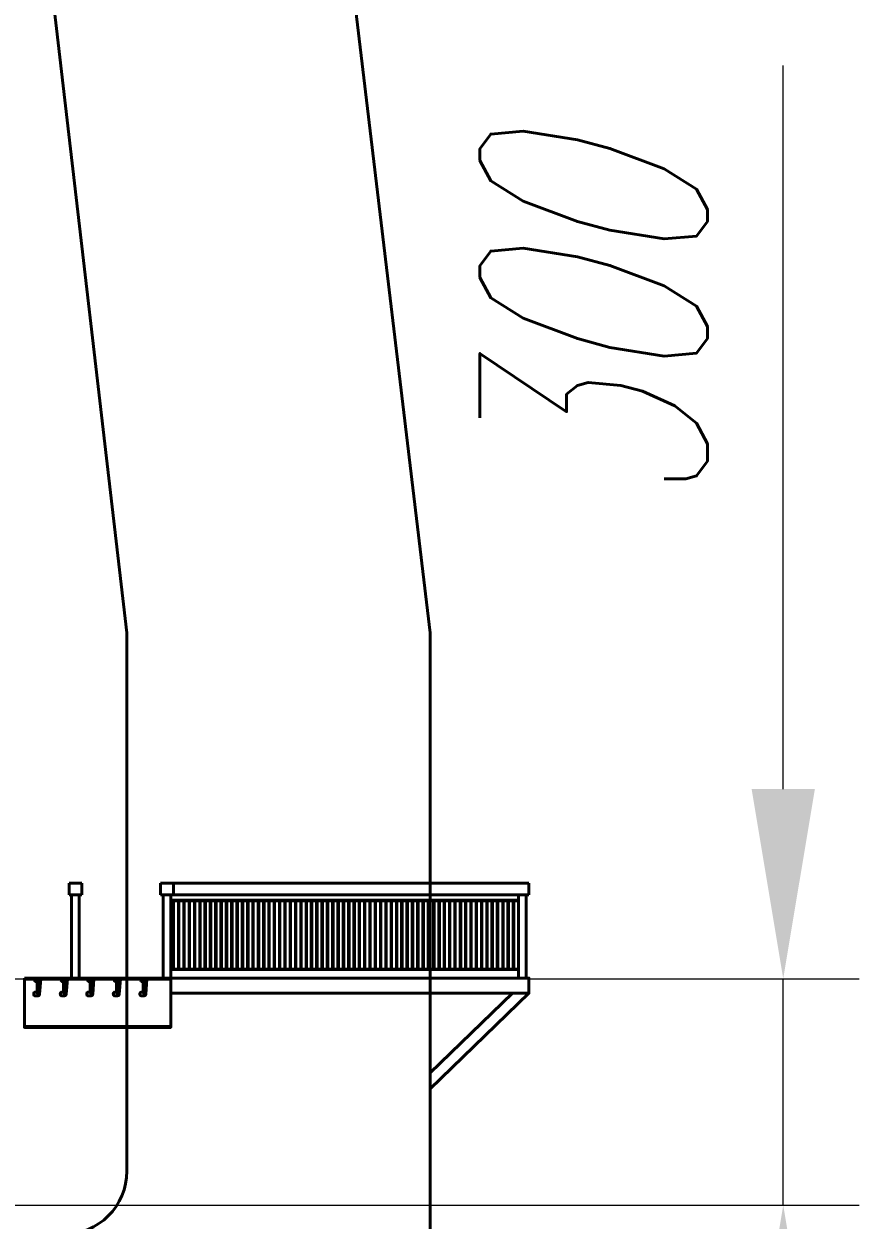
# Model space of a CAD drawing. Header units: millimetres. Extents: x 82 to 1107, y 39 to 638.
# Drawn here: x 1072.82 to 1083.83, y 465.76 to 481.53 of the extents above; entities that cross this region are included whole.
import ezdxf

# ---------------------------------------------------------------- set-up
doc = ezdxf.new("R2010")
doc.units = ezdxf.units.MM
doc.layers.add('dim', color=4, linetype='Continuous', lineweight=25)
doc.layers.add('elevation', color=250, linetype='Continuous', lineweight=40)
doc.styles.add('text-razm', font='simplex.shx', dxfattribs={"width": 0.6, "oblique": 15})
doc.dimstyles.new('razm-001', dxfattribs={"dimtxt": 3, "dimasz": 2.5, "dimexe": 1, "dimexo": 0, "dimgap": 1, "dimtad": 1, "dimdec": 0, "dimlfac": 100, "dimzin": 1, "dimtxsty": 'text-razm', "dimcen": 2.5, "dimclrd": 256, "dimclre": 256, "dimclrt": 7, "dimaunit": 1, "dimadec": 0, "dimazin": 2, "dimtfac": 1, "dimtdec": 0, "dimtmove": 0, "dimatfit": 3, "dimfxl": 1, "dimlwd": 20, "dimlwe": 20, "dimarcsym": 0})

# ---------------------------------------------------------------- blocks, each defined once
blk = doc.blocks.new('*D56')
at = {"layer": 'Defpoints', "color": 0, "transparency": 16777216}
for p in [(1067.735, 468.939), (1082.83, 468.939), (1067.797, 465.953)]:
    blk.add_point(p, dxfattribs=at)
at = {"layer": 'dim', "lineweight": 20, "transparency": 16777216}
for p, q in [((1082.83, 471.439), (1082.83, 480.98)), ((1067.735, 468.939), (1083.83, 468.939)), ((1082.83, 465.953), (1082.83, 468.939)), ((1067.797, 465.953), (1083.83, 465.953)), ((1082.83, 463.453), (1082.83, 460.953))]:
    blk.add_line(p, q, dxfattribs=at)
at = {"layer": 'dim', "transparency": 16777216}
for points in [[(1082.413, 471.439), (1083.247, 471.439), (1082.83, 468.939)], [(1082.413, 463.453), (1083.247, 463.453), (1082.83, 465.953)]]:
    blk.add_solid(points, dxfattribs=at)
at = {"layer": 'dim', "color": 7, "transparency": 16777216, "insert": (1080.33, 477.459), "char_height": 3, "attachment_point": 5, "rotation": 90, "style": 'text-razm'}
blk.add_mtext('300', dxfattribs=at)

msp = doc.modelspace()

# ---------------------------------------------------------------- linework, layer by layer
at = {"layer": 'elevation'}
for p, q in [((1063.37, 597.318), (1078.176, 473.5)), ((1061.39, 583.186), (1074.176, 473.5)), ((1074.176, 473.5), (1074.176, 466.403)), ((1078.176, 473.5), (1078.176, 465.203)), ((1073.413, 470.199), (1073.583, 470.199)), ((1073.413, 470.046), (1073.413, 470.199)), ((1073.583, 470.199), (1073.583, 470.046)), ((1074.789, 470.199), (1074.618, 470.199)), ((1074.618, 470.199), (1074.618, 470.046)), ((1074.789, 470.046), (1074.789, 470.199)), ((1079.306, 470.199), (1074.789, 470.199)), ((1079.476, 470.199), (1079.306, 470.199)), ((1079.476, 470.046), (1079.476, 470.199)), ((1073.583, 470.046), (1073.413, 470.046)), ((1073.448, 468.946), (1073.448, 470.046)), ((1073.448, 470.046), (1073.548, 470.046)), ((1073.548, 468.946), (1073.548, 470.046)), ((1074.618, 470.046), (1074.789, 470.046)), ((1074.654, 468.946), (1074.654, 470.046)), ((1074.754, 470.046), (1074.654, 470.046)), ((1074.754, 468.946), (1074.754, 470.046)), ((1079.306, 470.046), (1074.789, 470.046)), ((1078.176, 468.946), (1078.176, 470.046)), ((1079.306, 470.046), (1079.476, 470.046)), ((1079.341, 468.946), (1079.341, 470.046)), ((1079.441, 470.046), (1079.341, 470.046)), ((1079.441, 468.946), (1079.441, 470.046)), ((1079.341, 469.974), (1074.754, 469.974)), ((1079.341, 469.065), (1074.754, 469.065)), ((1079.341, 469.059), (1074.754, 469.059)), ((1072.824, 468.932), (1074.754, 468.932)), ((1072.999, 468.946), (1072.999, 468.752)), ((1073.349, 468.946), (1073.349, 468.752)), ((1073.699, 468.946), (1073.699, 468.752)), ((1074.049, 468.946), (1074.049, 468.752)), ((1074.399, 468.946), (1074.399, 468.752)), ((1079.476, 468.746), (1078.176, 467.488)), ((1079.26, 468.746), (1078.176, 467.696)), ((1072.824, 468.31), (1074.754, 468.31))]:
    msp.add_line(p, q, dxfattribs=at)
for points in [[(1079.341, 469.967), (1079.341, 469.974), (1074.754, 469.974), (1074.754, 469.967)], [(1074.792, 469.974), (1074.786, 469.974), (1074.786, 469.059), (1074.792, 469.059)], [(1074.862, 469.974), (1074.856, 469.974), (1074.856, 469.059), (1074.862, 469.059)], [(1074.932, 469.974), (1074.926, 469.974), (1074.926, 469.059), (1074.932, 469.059)], [(1075.003, 469.974), (1074.996, 469.974), (1074.996, 469.059), (1075.003, 469.059)], [(1075.073, 469.974), (1075.066, 469.974), (1075.066, 469.059), (1075.073, 469.059)], [(1075.143, 469.974), (1075.136, 469.974), (1075.136, 469.059), (1075.143, 469.059)], [(1075.213, 469.974), (1075.206, 469.974), (1075.206, 469.059), (1075.213, 469.059)], [(1075.283, 469.974), (1075.276, 469.974), (1075.276, 469.059), (1075.283, 469.059)], [(1075.353, 469.974), (1075.346, 469.974), (1075.346, 469.059), (1075.353, 469.059)], [(1075.423, 469.974), (1075.416, 469.974), (1075.416, 469.059), (1075.423, 469.059)], [(1075.493, 469.974), (1075.487, 469.974), (1075.487, 469.059), (1075.493, 469.059)], [(1075.563, 469.974), (1075.557, 469.974), (1075.557, 469.059), (1075.563, 469.059)], [(1075.633, 469.974), (1075.627, 469.974), (1075.627, 469.059), (1075.633, 469.059)], [(1075.703, 469.974), (1075.697, 469.974), (1075.697, 469.059), (1075.703, 469.059)], [(1075.773, 469.974), (1075.767, 469.974), (1075.767, 469.059), (1075.773, 469.059)], [(1075.843, 469.974), (1075.837, 469.974), (1075.837, 469.059), (1075.843, 469.059)], [(1075.914, 469.974), (1075.907, 469.974), (1075.907, 469.059), (1075.914, 469.059)], [(1075.984, 469.974), (1075.977, 469.974), (1075.977, 469.059), (1075.984, 469.059)], [(1076.054, 469.974), (1076.047, 469.974), (1076.047, 469.059), (1076.054, 469.059)], [(1076.124, 469.974), (1076.117, 469.974), (1076.117, 469.059), (1076.124, 469.059)], [(1076.194, 469.974), (1076.187, 469.974), (1076.187, 469.059), (1076.194, 469.059)], [(1076.264, 469.974), (1076.257, 469.974), (1076.257, 469.059), (1076.264, 469.059)], [(1076.334, 469.974), (1076.327, 469.974), (1076.327, 469.059), (1076.334, 469.059)], [(1076.404, 469.974), (1076.398, 469.974), (1076.398, 469.059), (1076.404, 469.059)], [(1076.474, 469.974), (1076.468, 469.974), (1076.468, 469.059), (1076.474, 469.059)], [(1076.544, 469.974), (1076.538, 469.974), (1076.538, 469.059), (1076.544, 469.059)], [(1076.614, 469.974), (1076.608, 469.974), (1076.608, 469.059), (1076.614, 469.059)], [(1076.684, 469.974), (1076.678, 469.974), (1076.678, 469.059), (1076.684, 469.059)], [(1076.754, 469.974), (1076.748, 469.974), (1076.748, 469.059), (1076.754, 469.059)], [(1076.825, 469.974), (1076.818, 469.974), (1076.818, 469.059), (1076.825, 469.059)], [(1076.895, 469.974), (1076.888, 469.974), (1076.888, 469.059), (1076.895, 469.059)], [(1076.965, 469.974), (1076.958, 469.974), (1076.958, 469.059), (1076.965, 469.059)], [(1077.035, 469.974), (1077.028, 469.974), (1077.028, 469.059), (1077.035, 469.059)], [(1077.105, 469.974), (1077.098, 469.974), (1077.098, 469.059), (1077.105, 469.059)], [(1077.175, 469.974), (1077.168, 469.974), (1077.168, 469.059), (1077.175, 469.059)], [(1077.245, 469.974), (1077.238, 469.974), (1077.238, 469.059), (1077.245, 469.059)], [(1077.315, 469.974), (1077.309, 469.974), (1077.309, 469.059), (1077.315, 469.059)], [(1077.385, 469.974), (1077.379, 469.974), (1077.379, 469.059), (1077.385, 469.059)], [(1077.455, 469.974), (1077.449, 469.974), (1077.449, 469.059), (1077.455, 469.059)], [(1077.525, 469.974), (1077.519, 469.974), (1077.519, 469.059), (1077.525, 469.059)], [(1077.595, 469.974), (1077.589, 469.974), (1077.589, 469.059), (1077.595, 469.059)], [(1077.665, 469.974), (1077.659, 469.974), (1077.659, 469.059), (1077.665, 469.059)], [(1077.736, 469.974), (1077.729, 469.974), (1077.729, 469.059), (1077.736, 469.059)], [(1077.806, 469.974), (1077.799, 469.974), (1077.799, 469.059), (1077.806, 469.059)], [(1077.876, 469.974), (1077.869, 469.974), (1077.869, 469.059), (1077.876, 469.059)], [(1077.946, 469.974), (1077.939, 469.974), (1077.939, 469.059), (1077.946, 469.059)], [(1078.016, 469.974), (1078.009, 469.974), (1078.009, 469.059), (1078.016, 469.059)], [(1078.086, 469.974), (1078.079, 469.974), (1078.079, 469.059), (1078.086, 469.059)], [(1078.156, 469.974), (1078.149, 469.974), (1078.149, 469.059), (1078.156, 469.059)], [(1078.226, 469.974), (1078.22, 469.974), (1078.22, 469.059), (1078.226, 469.059)], [(1078.296, 469.974), (1078.29, 469.974), (1078.29, 469.059), (1078.296, 469.059)], [(1078.366, 469.974), (1078.36, 469.974), (1078.36, 469.059), (1078.366, 469.059)], [(1078.436, 469.974), (1078.43, 469.974), (1078.43, 469.059), (1078.436, 469.059)], [(1078.506, 469.974), (1078.5, 469.974), (1078.5, 469.059), (1078.506, 469.059)], [(1078.577, 469.974), (1078.57, 469.974), (1078.57, 469.059), (1078.577, 469.059)], [(1078.647, 469.974), (1078.64, 469.974), (1078.64, 469.059), (1078.647, 469.059)], [(1078.717, 469.974), (1078.71, 469.974), (1078.71, 469.059), (1078.717, 469.059)], [(1078.787, 469.974), (1078.78, 469.974), (1078.78, 469.059), (1078.787, 469.059)], [(1078.857, 469.974), (1078.85, 469.974), (1078.85, 469.059), (1078.857, 469.059)], [(1078.927, 469.974), (1078.92, 469.974), (1078.92, 469.059), (1078.927, 469.059)], [(1078.997, 469.974), (1078.99, 469.974), (1078.99, 469.059), (1078.997, 469.059)], [(1079.067, 469.974), (1079.06, 469.974), (1079.06, 469.059), (1079.067, 469.059)], [(1079.137, 469.974), (1079.131, 469.974), (1079.131, 469.059), (1079.137, 469.059)], [(1079.207, 469.974), (1079.201, 469.974), (1079.201, 469.059), (1079.207, 469.059)], [(1079.277, 469.974), (1079.271, 469.974), (1079.271, 469.059), (1079.277, 469.059)], [(1079.341, 469.059), (1079.341, 469.065), (1074.754, 469.065), (1074.754, 469.059)]]:
    msp.add_lwpolyline(points, close=True, dxfattribs=at)
for points in [[(1072.824, 468.946), (1074.754, 468.946), (1074.754, 468.296), (1072.824, 468.296), (1072.824, 468.946)], [(1072.992, 468.932), (1072.992, 468.752), (1073.006, 468.752), (1073.006, 468.932)], [(1073.342, 468.932), (1073.342, 468.752), (1073.356, 468.752), (1073.356, 468.932)], [(1073.692, 468.932), (1073.692, 468.752), (1073.706, 468.752), (1073.706, 468.932)], [(1074.042, 468.932), (1074.042, 468.752), (1074.056, 468.752), (1074.056, 468.932)], [(1074.392, 468.932), (1074.392, 468.752), (1074.406, 468.752), (1074.406, 468.932)], [(1074.754, 468.946), (1079.476, 468.946), (1079.476, 468.746), (1074.754, 468.746)]]:
    msp.add_lwpolyline(points, dxfattribs=at)
for points in [[(1072.958, 468.932), (1072.958, 468.924, 0.414214), (1072.983, 468.899), (1072.991, 468.899), (1072.991, 468.762), (1072.972, 468.762, 1), (1072.972, 468.712), (1073.002, 468.712, 0.393468), (1073.026, 468.735), (1073.041, 468.932)], [(1073.308, 468.932), (1073.308, 468.924, 0.414214), (1073.333, 468.899), (1073.341, 468.899), (1073.341, 468.762), (1073.322, 468.762, 1), (1073.322, 468.712), (1073.352, 468.712, 0.393468), (1073.376, 468.735), (1073.391, 468.932)], [(1073.658, 468.932), (1073.658, 468.924, 0.414214), (1073.683, 468.899), (1073.691, 468.899), (1073.691, 468.762), (1073.672, 468.762, 1), (1073.672, 468.712), (1073.702, 468.712, 0.393468), (1073.726, 468.735), (1073.741, 468.932)], [(1074.008, 468.932), (1074.008, 468.924, 0.414214), (1074.033, 468.899), (1074.041, 468.899), (1074.041, 468.762), (1074.022, 468.762, 1), (1074.022, 468.712), (1074.052, 468.712, 0.393468), (1074.076, 468.735), (1074.091, 468.932)], [(1074.358, 468.932), (1074.358, 468.924, 0.414214), (1074.383, 468.899), (1074.391, 468.899), (1074.391, 468.762), (1074.372, 468.762, 1), (1074.372, 468.712), (1074.402, 468.712, 0.393468), (1074.426, 468.735), (1074.441, 468.932)]]:
    msp.add_lwpolyline(points, format="xyb", dxfattribs=at)
msp.add_arc((1073.339, 466.403), 0.837, 270, 0, dxfattribs=at)

# ---------------------------------------------------------------- dimensions: what is measured, and where the dimension line sits
at = {"layer": 'dim'}
dim = msp.add_linear_dim(base=(1082.83, 468.939), p1=(1067.797, 465.953), p2=(1067.735, 468.939), angle=90, text='300', dimstyle='razm-001', override={"dimrnd": 5}, dxfattribs=at)
dim.commit()
dim.dimension.update_dxf_attribs({"geometry": '*D56', "text_midpoint": (1080.33, 477.459)})

doc.saveas('drawing.dxf')
